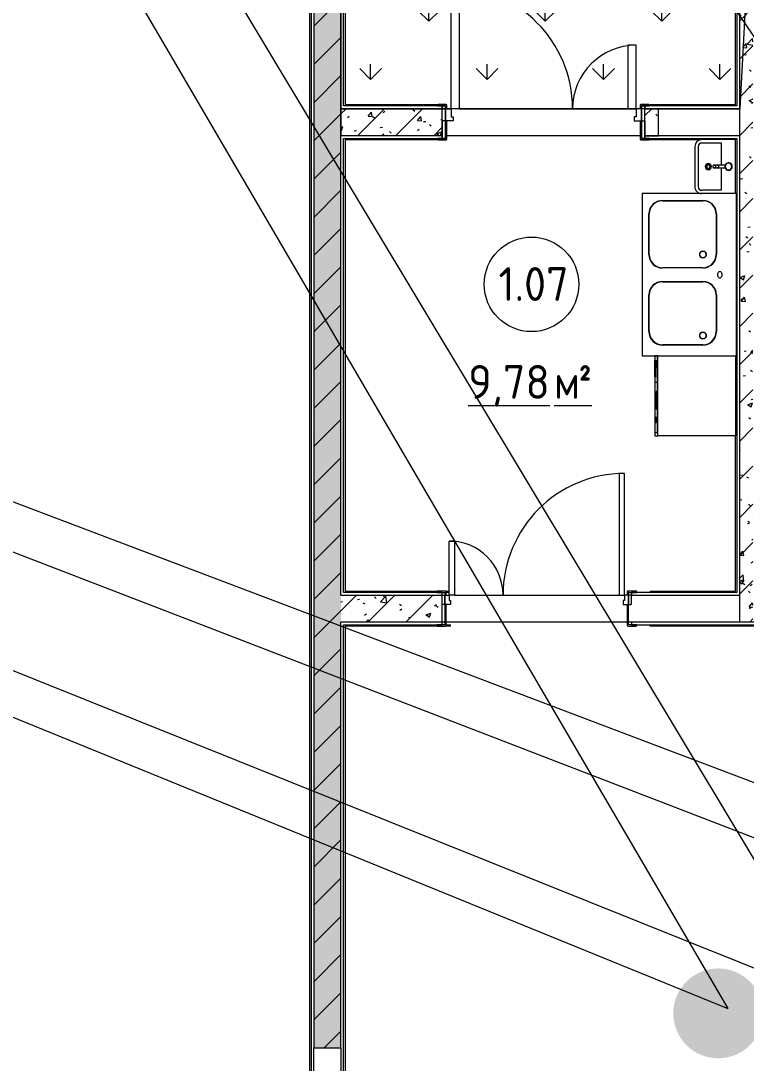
# Model space of a CAD drawing. Header units: millimetres. Extents: x -584918 to 2941280, y 3000189 to 4229862.
# Drawn here: x 178962 to 184332, y 3656666 to 3664381 of the extents above; entities that cross this region are included whole.
import ezdxf

# ---------------------------------------------------------------- set-up
doc = ezdxf.new("R2010")
doc.units = ezdxf.units.MM
doc.linetypes.add('ASVP_Невидимые', pattern=[5, 3, -2])
for name, color, linetype, lineweight in [('Двери', 7, 'Continuous', 0), ('Марки помещений', 7, 'Continuous', 0), ('Обобщенные модели', 7, 'Continuous', 0), ('Оборудование', 7, 'Continuous', 0), ('Перекрытие', 7, 'Continuous', 0), ('Сантехника', 7, 'Continuous', 0), ('Стены внутренние', 7, 'Continuous', 0), ('Стены несущие', 7, 'Continuous', 0), ('Стены отделка', 7, 'Continuous', 0), ('экспертиза ДУ', 1, 'Continuous', 0), ('экспертиза ДУ пояснения', 6, 'Continuous', 0), ('экспертиза условные обозначения', 1, 'Continuous', 0)]:
    doc.layers.add(name, color=color, linetype=linetype, lineweight=lineweight)
doc.styles.add('GOST Common_2', font='', dxfattribs={"height": 500})
doc.styles.add('GOST Common_3', font='', dxfattribs={"width": 0.9, "height": 500})
doc.styles.get('GOST Common_2').set_extended_font_data('GOST Common')
doc.styles.get('GOST Common_3').set_extended_font_data('GOST Common')
pattern_1 = [(45, (192051.36, 3643581.32), (-141.4214, 141.4214), [])]
pattern_2 = [(50, (192051.36, 3643581.32), (364.368, -31.8783), [38.1, -419.1]), (355, (192051.36, 3643581.3), (-70.486, 382.1133), [30.48, -335.28]), (100.451, (192081.73, 3643578.66), (293.885, 350.2334), [32.38, -356.18]), (46.184, (192051.36, 3643682.9), (542.1585, -84.086), [57.15, -628.65]), (96.636, (192096.54, 3643675.9), (474.805, 494.855), [48.57, -534.27]), (351.184, (192051.36, 3643682.9), (474.81, 494.85), [45.72, -502.92]), (21, (192102.16, 3643657.52), (303.2285, -204.5305), [38.1, -419.1]), (326, (192102.16, 3643657.5), (123.604, 368.376), [30.48, -335.28]), (71.451, (192127.43, 3643640.47), (426.834, 163.8427), [32.38, -356.18]), (37.5, (192051.36, 3643581.32), (6.17665, 169.11015), [16.764, -314.452, 16.764, -323.596, -336.55]), (37.5, (192051.36, 3643581.32), (6.17665, 169.11015), [-671.576, 16.764, -319.786]), (7.5, (192051.36, 3643581.32), (133.6389, 200.3615), [16.764, -177.292, 16.764, -306.832, -128.27]), (7.5, (192051.36, 3643581.32), (133.6389, 200.3615), [-517.652, 16.764, -111.506]), (327.5, (191938.08, 3643581.32), (271.1818, -11.45836), [16.764, -110.236, 16.764, -379.476, -525.78]), (327.5, (191938.08, 3643581.32), (271.1818, -11.45836), [-523.24, 16.764, -509.016]), (317.5, (191887.28, 3643581.32), (296.2585, 50.8528), [16.764, -148.336, 16.764, -246.38, -373.38]), (317.5, (191887.28, 3643581.32), (296.2585, 50.8528), [-428.244, 16.764, -356.616])]

# ---------------------------------------------------------------- blocks, each defined once
blk = doc.blocks.new('Посудомоечная машина - Miele Tumble Dryer  8827 WP-V101-АР Этаж 01')
at = {"layer": 'Оборудование', "color": 24, "true_color": 0xa52900}
for p, q in [((-293.9, 306), (297.5, 306)), ((297.5, 306), (297.5, -267.1)), ((297.5, -267.1), (-293.9, -267.1)), ((-293.9, -290), (-292.5, -290)), ((-292.5, -270.2), (-98.5, -270.2)), ((-292.5, -270.2), (-292.5, -271)), ((-98.5, -271), (-292.5, -271)), ((-292.5, -271), (-292.5, -290.4)), ((-292.5, -290.4), (-262.5, -290.4)), ((-262.5, -290.4), (-262.5, -286.3)), ((-262.5, -286.3), (-133.5, -286.3)), ((-262.5, -290), (-258.2, -290)), ((-258.2, -290), (-258.2, -286.3)), ((-137.8, -290), (-258.2, -290)), ((-257.9, -274.4), (-257.9, -277.1)), ((-252.2, -277.1), (-257.9, -277.1)), ((-252.2, -274.4), (-252.2, -277.1)), ((-249.7, -277.1), (-252.2, -277.1)), ((-247.3, -277.1), (-249.7, -277.1)), ((-247.3, -274.4), (-247.3, -277.1)), ((-242.3, -277.1), (-247.3, -277.1)), ((-242.3, -274.4), (-242.3, -277.1)), ((-241.5, -275.9), (-241.5, -277.1)), ((-239.5, -277.1), (-241.5, -277.1)), ((-239.5, -275.6), (-239.5, -277.1)), ((-236.7, -277.1), (-239.5, -277.1)), ((-236.7, -274.4), (-236.7, -277.1)), ((-236.1, -277.1), (-236.7, -277.1)), ((-236.1, -275.6), (-236.1, -277.1)), ((-236, -277.1), (-236, -275.9)), ((-235, -277.1), (-236, -277.1)), ((-234.5, -275.8), (-234.5, -277.1)), ((-234.5, -277.1), (-232.1, -277.1)), ((-232.1, -277.1), (-228.3, -277.1)), ((-229.1, -277.1), (-230.5, -277.1)), ((-230.5, -277.1), (-229.1, -277.1)), ((-229.6, -277.1), (-230.5, -277.1)), ((-230.5, -277.1), (-225, -277.1)), ((-227.6, -277.1), (-229.6, -277.1)), ((-225.2, -277.1), (-227.6, -277.1)), ((-225, -277.1), (-225, -275.8)), ((-223.7, -274.4), (-223.7, -277.1)), ((-218.1, -277.1), (-223.7, -277.1)), ((-218.1, -274.4), (-218.1, -277.1)), ((-217.1, -277.1), (-218.1, -277.1)), ((-216.1, -275.8), (-216.1, -277.1)), ((-216.1, -277.1), (-213.7, -277.1)), ((-213.7, -277.1), (-209.9, -277.1)), ((-210.7, -277.1), (-212.1, -277.1)), ((-212.1, -277.1), (-210.7, -277.1)), ((-211.2, -277.1), (-212.1, -277.1)), ((-212.1, -277.1), (-206.6, -277.1)), ((-209.3, -277.1), (-211.2, -277.1)), ((-206.8, -277.1), (-209.3, -277.1)), ((-206.6, -277.1), (-206.6, -275.8)), ((-137.8, -286.3), (-137.8, -290)), ((-137.8, -290), (-133.5, -290)), ((-133.5, -286.3), (-133.5, -290.4)), ((-133.5, -290.4), (-98.5, -290.4)), ((-98.5, -270.2), (-98.5, -271)), ((-98.5, -290.4), (-98.5, -271)), ((-98.5, -290), (-96.5, -290)), ((-96.5, -270.2), (273.4, -270.2)), ((-96.5, -270.2), (-96.5, -271)), ((273.4, -271), (-96.5, -271)), ((-96.5, -271), (-96.5, -290.4)), ((-96.5, -290.4), (169.9, -290.4)), ((-30.4, -277.8), (-30.4, -280)), ((-15.4, -275.5), (84.6, -275.5)), ((84.6, -277.7), (-15.4, -277.7)), ((-15.4, -282.3), (84.6, -282.3)), ((99.6, -280), (99.6, -277.8)), ((160.8, -281.4), (160.8, -287.9)), ((189.5, -290.4), (273.4, -290.4)), ((200.8, -287.9), (200.8, -281.4)), ((273.4, -271), (273.4, -270.2)), ((273.4, -290.4), (273.4, -271)), ((273.4, -290), (297.5, -290)), ((297.5, -290), (297.5, -267.1))]:
    blk.add_line(p, q, dxfattribs=at)
at = {"layer": 'Оборудование', "color": 24, "true_color": 0xa52900, "flags": 128}
for points in [[(-225, -277.1), (-225.1, -277.1), (-225.5, -277.1), (-226.1, -277.1), (-226.8, -277.1), (-227.7, -277.1), (-228.7, -277.1), (-229.8, -277.1), (-230.8, -277.1), (-231.8, -277.1), (-232.7, -277.1), (-233.5, -277.1), (-234, -277.1), (-234.4, -277.1), (-234.5, -277.1)], [(-206.6, -277.1), (-206.8, -277.1), (-207.1, -277.1), (-207.7, -277.1), (-208.4, -277.1), (-209.3, -277.1), (-210.3, -277.1), (-211.4, -277.1), (-212.4, -277.1), (-213.4, -277.1), (-214.3, -277.1), (-215.1, -277.1), (-215.7, -277.1), (-216, -277.1), (-216.1, -277.1)]]:
    blk.add_lwpolyline(points, dxfattribs=at)
at = {"layer": 'Оборудование', "color": 24, "true_color": 0xa52900}
for centre, major_axis, start_param, end_param in [((-15.4, -277.8), (15, 0), 1.570796, 3.665191), ((-15.4, -280), (15, 0), 1.570796, 4.712389), ((84.6, -277.8), (15, 0), 5.767114, 7.853982), ((84.6, -280), (15, 0), 4.712389, 7.853982), ((180.8, -281.4), (-20, 0), 3.141593, 6.283185), ((180.8, -281.4), (20, 0), 3.141593, 3.403392), ((180.8, -287.9), (-20, 0), 3.141593, 6.283185), ((180.8, -287.9), (20, 0), 3.141593, 6.283185), ((180.8, -281.4), (20, 0), 6.021386, 6.283185)]:
    blk.add_ellipse(centre, major_axis=major_axis, ratio=0.152123, start_param=start_param, end_param=end_param, dxfattribs=at)
blk = doc.blocks.new('VK_02_Мойка - Рукомойник-V119-АР Этаж 01')
at = {"layer": 'Сантехника', "color": 9, "true_color": 0xe1b7aa}
for p, q in [((-200, 0), (-200, -249)), ((200, 0), (-200, 0)), ((-175, -249), (-175, -105)), ((-175, -105), (-9.9, -105)), ((9.9, -105), (175, -105)), ((175, -105), (175, -249)), ((-149, -275), (149, -275)), ((-149, -300), (149, -300))]:
    blk.add_line(p, q, dxfattribs=at)
for centre, radius, start, end in [((-149, -249), 51, 180, 270), ((-149, -249), 26, 180, 270), ((149, -249), 26, 270, 360), ((149, -249), 51, 270, 360)]:
    blk.add_arc(centre, radius, start, end, dxfattribs=at)
blk = doc.blocks.new('МС_03-03_Смеситель_Однокрановый - МС_03-03_Смеситель_Однокрановый-V120-АР Этаж 01')
at = {"layer": 'Сантехника', "color": 253, "true_color": 0xaaaaaa}
for p, q in [((-10, -24.6), (-10, -74.6)), ((-10, -74.6), (-10, -94.6)), ((-10, -74.6), (-10, -80.8)), ((10, -74.6), (10, -24.6)), ((10, -94.6), (10, -74.6)), ((10, -80.8), (10, -74.6)), ((-10, -83.3), (-10, -98.3)), ((-10, -94.6), (-9.9, -94.6)), ((-10, -108.1), (-10, -109.9)), ((9.9, -94.6), (10, -94.6)), ((10, -98.3), (10, -83.3)), ((10, -109.9), (10, -108.1))]:
    blk.add_line(p, q, dxfattribs=at)
at = {"layer": 'Сантехника', "color": 253, "true_color": 0xaaaaaa, "flags": 128}
for points in [[(-10, -83.3), (-10, -82), (-10, -80.8)], [(-10, -80.8), (-10, -82), (-10, -83.3)], [(10, -94.6), (9.9, -94.6), (9.5, -94.6), (8.9, -94.6), (8.1, -94.6), (7.1, -94.6), (5.9, -94.6), (4.5, -94.6), (3.1, -94.6), (1.6, -94.6), (0, -94.6), (-1.6, -94.6), (-3.1, -94.6), (-4.5, -94.6), (-5.9, -94.6), (-7.1, -94.6), (-8.1, -94.6), (-8.9, -94.6), (-9.5, -94.6), (-9.9, -94.6), (-10, -94.6)], [(-10, -108.1), (-10, -104.4), (-10, -98.3)], [(-10, -98.3), (-10, -104.4), (-10, -108.1)], [(-8.1, -105.7), (-9.1, -107), (-9.8, -108.4), (-10, -109.9)], [(-10, -109.9), (-9.8, -111.5), (-9.1, -112.9), (-8.1, -114.2), (-6.7, -115.3), (-5, -116.2), (-3.1, -116.8), (-1, -117.2), (1, -117.2), (3.1, -116.8), (5, -116.2), (6.7, -115.3), (8.1, -114.2), (9.1, -112.9), (9.8, -111.5), (10, -109.9)], [(10, -109.9), (9.8, -108.4), (9.1, -107)], [(10, -80.8), (10, -82), (10, -83.3)], [(10, -83.3), (10, -82), (10, -80.8)], [(10, -98.3), (10, -104.4), (10, -108.1)], [(10, -108.1), (10, -104.4), (10, -98.3)]]:
    blk.add_lwpolyline(points, dxfattribs=at)
at = {"layer": 'Сантехника', "color": 253, "true_color": 0xaaaaaa}
for radius, start, end in [(27.5, 360, 180), (27.5, 161.97699, 180), (27.5, 180, 248.37036), (27.5, 180, 198.02301), (27.5, 145.68632, 156.68783), (24.5, 360, 180), (24.5, 180, 360), (27.5, 101.97687, 135), (27.5, 83.31186, 96.68768), (27.5, 45, 78.02279), (27.5, 23.3117, 36.68752), (27.5, 0, 18.02263), (27.5, 203.31217, 214.31368), (27.5, 225, 248.4991), (27.5, 291.62913, 360), (27.5, 291.5009, 315), (27.5, 323.31248, 336.6883), (27.5, 341.97737, 360)]:
    blk.add_arc((0, 0), radius, start, end, dxfattribs=at)
for points, knots in [([(10, -24.6), (9.8, -24.6), (9.5, -24.6), (9, -24.7), (8.6, -24.8), (8.4, -24.9), (8, -25), (7.4, -25.1), (6.7, -25.3), (6.2, -25.4), (5.9, -25.4), (5.4, -25.5), (4.7, -25.6), (3.7, -25.8), (2.6, -25.9), (0.8, -26), (-0.8, -26), (-2.5, -25.9), (-3.5, -25.8), (-4.4, -25.7), (-5, -25.6), (-5.5, -25.5), (-5.9, -25.4), (-6.2, -25.4), (-6.4, -25.3), (-6.6, -25.3), (-7, -25.2), (-7.5, -25.1), (-8, -25), (-8.3, -24.9), (-8.6, -24.8), (-8.8, -24.8), (-9.1, -24.7), (-9.4, -24.6), (-9.7, -24.6), (-9.9, -24.6), (-10, -24.6)], [-1, -1, -1, -1, -0.958333, -0.916667, -0.895833, -0.885417, -0.875, -0.833333, -0.791667, -0.78125, -0.770833, -0.75, -0.708333, -0.666667, -0.611111, -0.555556, -0.444444, -0.388889, -0.333333, -0.305556, -0.277778, -0.25, -0.236111, -0.222222, -0.215278, -0.208333, -0.194444, -0.166667, -0.138889, -0.125, -0.111111, -0.097222, -0.083333, -0.055556, -0.027778, 0, 0, 0, 0]), ([(-10, -74.6), (-10, -74.6), (-9.9, -74.6), (-9.5, -74.5), (-8.9, -74.5), (-8.1, -74.4), (-7.1, -74.4), (-5.5, -74.3), (-2.2, -74.2), (3.3, -74.2), (7.7, -74.4), (9.7, -74.5), (10, -74.6), (10, -74.6)], [0, 0, 0, 0, 0.05, 0.1, 0.15, 0.2, 0.25, 0.3, 0.4, 0.6, 0.8, 0.9, 1, 1, 1, 1])]:
    blk.add_open_spline(points, degree=3, knots=knots, dxfattribs=at)
blk = doc.blocks.new('МС_03-04_Сифон_Бутылочный - Для умывальника_Гофрированный выпуск_DN1-V121-АР Этаж 01')
at = {"layer": 'Сантехника', "color": 253, "true_color": 0xaaaaaa}
for radius, start, end in [(22.5, 0, 180), (22.5, 180, 0), (21.5, 72, 180), (21.5, 180, 288), (20, 158.285, 164.99162), (13.3, 0, 180), (13.3, 180, 0), (21.5, 0, 69.37244), (21.5, 290.62756, 360), (20, 15.00838, 21.715), (20, 195.00838, 201.715), (20, 338.285, 344.99162)]:
    blk.add_arc((0, 0), radius, start, end, dxfattribs=at)
blk = doc.blocks.new('VM_Ванная моечная 2-секционная - ГхШ 700х1200-V122-АР Этаж 01')
at = {"layer": 'Сантехника', "color": 9, "true_color": 0xe1b7aa}
for p, q in [((-600, -5), (-600, 0)), ((600, 0), (600, -5)), ((-600, -5), (-600, -700)), ((-600, -5), (600, -5)), ((600, -700), (600, -5)), ((-450, -150), (-150, -150)), ((-450, -152), (-150, -152)), ((150, -150), (420.7, -150)), ((150, -152), (420.7, -152)), ((-169.6, -234.9), (-158.2, -226.6)), ((-157.4, -226.2), (-142.6, -226.2)), ((-141.8, -226.6), (-130.4, -234.9)), ((430.4, -234.9), (441.8, -226.6)), ((442.6, -226.2), (457.4, -226.2)), ((458.2, -226.6), (469.6, -234.9)), ((-550, -550), (-550, -250)), ((-548, -550), (-548, -250)), ((-175, -250), (-170.4, -235.9)), ((-170.4, -264.1), (-175, -250)), ((-158.2, -273.4), (-169.6, -265.1)), ((-142.6, -273.8), (-157.4, -273.8)), ((-130.4, -265.1), (-141.8, -273.4)), ((-129.6, -235.9), (-125, -250)), ((-125, -250), (-129.6, -264.1)), ((-52, -250), (-52, -550)), ((-50, -250), (-50, -550)), ((50, -550), (50, -250)), ((52, -550), (52, -250)), ((425, -250), (429.6, -235.9)), ((429.6, -264.1), (425, -250)), ((441.8, -273.4), (430.4, -265.1)), ((457.4, -273.8), (442.6, -273.8)), ((469.6, -265.1), (458.2, -273.4)), ((470.4, -235.9), (475, -250)), ((475, -250), (470.4, -264.1)), ((518.7, -250), (518.7, -550)), ((520.7, -250), (520.7, -550)), ((-150, -648), (-450, -648)), ((-150, -650), (-450, -650)), ((420.7, -648), (150, -648)), ((420.7, -650), (150, -650)), ((-600, -700), (600, -700))]:
    blk.add_line(p, q, dxfattribs=at)
at = {"layer": 'Сантехника', "color": 9, "true_color": 0xe1b7aa, "flags": 128}
for points in [[(-25, -125), (-24.5, -122.1), (-23.1, -119.3), (-20.8, -116.7), (-17.7, -114.4), (-13.9, -112.5), (-9.6, -111.1), (-4.9, -110.3), (0, -110), (4.9, -110.3), (9.6, -111.1), (13.9, -112.5), (17.7, -114.4), (20.8, -116.7), (23.1, -119.3), (24.5, -122.1), (25, -125)], [(25, -125), (24.5, -127.9), (23.1, -130.7), (20.8, -133.3), (17.7, -135.6), (13.9, -137.5), (9.6, -138.9), (4.9, -139.7), (0, -140), (-4.9, -139.7), (-9.6, -138.9), (-13.9, -137.5), (-17.7, -135.6), (-20.8, -133.3), (-23.1, -130.7), (-24.5, -127.9), (-25, -125)]]:
    blk.add_lwpolyline(points, dxfattribs=at)
at = {"layer": 'Сантехника', "color": 9, "true_color": 0xe1b7aa}
for centre, radius, start, end in [((-450, -250), 100, 90, 180), ((-450, -250), 98, 90, 180), ((-150, -250), 100, 360, 90), ((-150, -250), 98, 0, 90), ((150, -250), 100, 90, 180), ((150, -250), 98, 90, 180), ((420.7, -250), 100, 0, 90), ((420.7, -250), 98, 0, 90), ((-150, -250), 25, 0, 180), ((450, -250), 25, 0, 180), ((-150, -250), 25, 180, 360), ((450, -250), 25, 180, 360), ((-450, -550), 100, 180, 270), ((-450, -550), 98, 180, 270), ((-150, -550), 98, 270, 0), ((-150, -550), 100, 270, 0), ((150, -550), 100, 180, 270), ((150, -550), 98, 180, 270), ((420.7, -550), 100, 270, 0), ((420.7, -550), 98, 270, 0)]:
    blk.add_arc(centre, radius, start, end, dxfattribs=at)
blk = doc.blocks.new('ВК_Домодедово_rvt-1-АР Этаж 01')
at = {"layer": 'Оборудование', "color": 253, "lineweight": 9, "true_color": 0xaaaaaa, "rotation": 269.9999999999998}
blk.add_blockref('Посудомоечная машина - Miele Tumble Dryer  8827 WP-V101-АР Этаж 01', (-8105.1, 18026.4), dxfattribs=at)
at = {"layer": 'Сантехника', "color": 253, "lineweight": 9, "true_color": 0xaaaaaa}
for name, p, rotation in [('VK_02_Мойка - Рукомойник-V119-АР Этаж 01', (-7799.1, 19720.4), 269.9999999999999), ('МС_03-03_Смеситель_Однокрановый - МС_03-03_Смеситель_Однокрановый-V120-АР Этаж 01', (-7849.1, 19720.4), 269.9999999999999), ('VM_Ванная моечная 2-секционная - ГхШ 700х1200-V122-АР Этаж 01', (-7789.1, 18920.4), 270.0000000000005)]:
    blk.add_blockref(name, p, dxfattribs=dict(at, rotation=rotation))
blk.add_blockref('МС_03-04_Сифон_Бутылочный - Для умывальника_Гофрированный выпуск_DN1-V121-АР Этаж 01', (-7999.1, 19720.4), dxfattribs=at)
blk = doc.blocks.new('ASVP_ДверьПротивопожарнаяСтальная_2 полотна - EI15 1370х2000h_полотна_ Г Пр _1250 в свету_-7489020-АР Этаж 01')
at = {"layer": 'Двери', "lineweight": 18}
for p, q in [((-685, 1000), (-625, 1000)), ((-685, 100), (-685, 1000)), ((-625, 1000), (-625, 100)), ((685, 570), (625, 570)), ((625, 570), (625, 100)), ((685, 100), (685, 570)), ((-725, 100), (-685, 100)), ((-725, 10), (-725, 100)), ((-625, 100), (-685, 100)), ((-685, 100), (-685, 40)), ((625, 100), (685, 100)), ((725, 100), (685, 100)), ((685, 100), (685, 40)), ((725, 10), (725, 100)), ((-670, 10), (-725, 10)), ((-685, 40), (-670, 40)), ((-670, 40), (-670, 10)), ((685, 40), (670, 40)), ((670, 40), (670, 10)), ((670, 10), (725, 10))]:
    blk.add_line(p, q, dxfattribs=at)
at = {"layer": 'Двери', "linetype": 'ASVP_Невидимые', "lineweight": 18}
for p, q in [((-750, 100), (-725, 100)), ((-750, 10), (-750, 100)), ((-725, 100), (-725, 10)), ((750, 100), (725, 100)), ((725, 100), (725, 10)), ((750, 10), (750, 100)), ((-725, 10), (-750, 10)), ((725, 10), (750, 10))]:
    blk.add_line(p, q, dxfattribs=at)
at = {"layer": 'Двери'}
for centre, radius, start, end in [((-685, 100), 900, 360, 90), ((685, 100), 470, 90, 180)]:
    blk.add_arc(centre, radius, start, end, dxfattribs=at)
blk = doc.blocks.new('ASVP_ДверьДеревянная_2 полотна - Межкомнатная 1300х2000h_полотна_ Г Л _1220 в свету_-7189999-АР Этаж 01')
at = {"layer": 'Двери', "lineweight": 18}
for p, q in [((650, 1000), (610, 1000)), ((610, 1000), (610, 100)), ((650, 100), (650, 1000)), ((-650, 500), (-610, 500)), ((-650, 100), (-650, 500)), ((-610, 500), (-610, 100)), ((-680, 100), (-650, 100)), ((-680, 30), (-680, 100)), ((-610, 100), (-650, 100)), ((-650, 100), (-650, 60)), ((610, 100), (650, 100)), ((680, 100), (650, 100)), ((650, 100), (650, 60)), ((680, 30), (680, 100)), ((-640, 30), (-680, 30)), ((-650, 60), (-640, 60)), ((-640, 60), (-640, 30)), ((650, 60), (640, 60)), ((640, 60), (640, 30)), ((640, 30), (680, 30))]:
    blk.add_line(p, q, dxfattribs=at)
at = {"layer": 'Двери', "linetype": 'ASVP_Невидимые', "lineweight": 18}
for p, q in [((-700, 100), (-680, 100)), ((-700, 30), (-700, 100)), ((-680, 100), (-680, 30)), ((700, 100), (680, 100)), ((680, 100), (680, 30)), ((700, 30), (700, 100)), ((-680, 30), (-700, 30)), ((680, 30), (700, 30))]:
    blk.add_line(p, q, dxfattribs=at)
at = {"layer": 'Двери'}
for centre, radius, start, end in [((650, 100), 900, 90, 180), ((-650, 100), 400, 360, 90)]:
    blk.add_arc(centre, radius, start, end, dxfattribs=at)
blk = doc.blocks.new('ASVP_НАЛИЧНИК МДФ_Двери - Наличник дверной МДФ-V54-АР Этаж 01')
at = {"layer": 'Обобщенные модели'}
for p, q in [((-680, 150), (-680, -1)), ((-670, -5), (-670, 150)), ((670, 150), (670, -5)), ((680, -1), (680, 150)), ((-681, 0), (-740, 0)), ((-740, 0), (-740, -5)), ((-681, -1), (-681, 0)), ((740, 0), (681, 0)), ((681, 0), (681, -1)), ((740, -5), (740, 0)), ((-735, -10), (-675, -10)), ((-680, -1), (-681, -1)), ((675, -10), (735, -10)), ((681, -1), (680, -1))]:
    blk.add_line(p, q, dxfattribs=at)
for centre, start, end in [((-735, -5), 180, 270), ((-675, -5), 270, 360), ((675, -5), 180, 270), ((735, -5), 270, 360)]:
    blk.add_arc(centre, 5, start, end, dxfattribs=at)
blk = doc.blocks.new('ASVP_НАЛИЧНИК МДФ_Двери - Наличник дверной МДФ-7488626-АР Этаж 01')
at = {"layer": 'Обобщенные модели'}
for p, q in [((-681, 0), (-740, 0)), ((-740, 0), (-740, -5)), ((-681, -1), (-681, 0)), ((-680, 20), (-680, -1)), ((-670, -5), (-670, 20)), ((670, 20), (670, -5)), ((680, -1), (680, 20)), ((740, 0), (681, 0)), ((681, 0), (681, -1)), ((740, -5), (740, 0)), ((-735, -10), (-675, -10)), ((-680, -1), (-681, -1)), ((675, -10), (735, -10)), ((681, -1), (680, -1))]:
    blk.add_line(p, q, dxfattribs=at)
for centre, start, end in [((-735, -5), 180, 270), ((-675, -5), 270, 360), ((675, -5), 180, 270), ((735, -5), 270, 360)]:
    blk.add_arc(centre, 5, start, end, dxfattribs=at)
blk = doc.blocks.new('ASVP_ОТКОС_Оштукатуривание дверного откоса - Оштукатуривание дверного откоса-5741163-АР Этаж 01')
at = {"layer": 'Обобщенные модели'}
for p, q in [((-750, 130), (-750, 0)), ((-725, 0), (-725, 130)), ((725, 130), (725, 0)), ((750, 0), (750, 130)), ((-750, 0), (-725, 0)), ((725, 0), (750, 0))]:
    blk.add_line(p, q, dxfattribs=at)
blk = doc.blocks.new('ASVP_ОТКОС_Оштукатуривание дверного откоса - Оштукатуривание дверного откоса-5741164-АР Этаж 01')
at = {"layer": 'Обобщенные модели'}
for p, q in [((-750, 20), (-750, 0)), ((-750, 0), (-725, 0)), ((-725, 0), (-725, 20)), ((725, 20), (725, 0)), ((725, 0), (750, 0)), ((750, 0), (750, 20))]:
    blk.add_line(p, q, dxfattribs=at)
blk = doc.blocks.new('ASVP_НАЛИЧНИК МДФ_Двери - Наличник дверной МДФ-7489019-АР Этаж 01')
at = {"layer": 'Обобщенные модели'}
h = blk.add_hatch(dxfattribs=at)
h.set_pattern_fill('FP_42', color=256, style=0, pattern_type=2)
h.set_pattern_definition([(216.87, (9385.7, -19512.83), (1249.4985, 833.00223), [208.25, -1874.25]), (206.565, (9635.6, -19637.78), (-416.5007, -416.5004), [465.661, -465.661]), (198.435, (9635.6, -19846.03), (-832.9995, -416.50086), [263.418, -1053.671])])
h.paths.add_polyline_path([(723.1, -10), (780, -10), (783.5, -8.5), (785, -5), (785, 0), (725, 0), (725, 130), (715, 130), (715, -5), (716.5, -8.5), (720, -10)])
h.paths.add_polyline_path([(-750, -10), (-720, -10), (-716.5, -8.5), (-715, -5), (-715, 130), (-725, 130), (-726, 0), (-785, -1), (-785, -5), (-783.5, -8.5), (-780, -10), (-751.9, -10)])
for p, q in [((-725, 130), (-725, -1)), ((-715, -5), (-715, 130)), ((715, 130), (715, -5)), ((725, -1), (725, 130)), ((-726, 0), (-785, 0)), ((-785, 0), (-785, -5)), ((-726, -1), (-726, 0)), ((785, 0), (726, 0)), ((726, 0), (726, -1)), ((785, -5), (785, 0)), ((-780, -10), (-720, -10)), ((-725, -1), (-726, -1)), ((720, -10), (780, -10)), ((726, -1), (725, -1))]:
    blk.add_line(p, q, dxfattribs=at)
for centre, start, end in [((-780, -5), 180, 270), ((-720, -5), 270, 360), ((720, -5), 180, 270), ((780, -5), 270, 360)]:
    blk.add_arc(centre, 5, start, end, dxfattribs=at)
blk = doc.blocks.new('ASVP_НАЛИЧНИК МДФ_Двери - Наличник дверной МДФ-7489022-АР Этаж 01')
at = {"layer": 'Обобщенные модели'}
for p, q in [((-726, 0), (-785, 0)), ((-785, 0), (-785, -5)), ((-726, -1), (-726, 0)), ((-725, 20), (-725, -1)), ((-715, -5), (-715, 20)), ((715, 20), (715, -5)), ((725, -1), (725, 20)), ((785, 0), (726, 0)), ((726, 0), (726, -1)), ((785, -5), (785, 0)), ((-780, -10), (-720, -10)), ((-725, -1), (-726, -1)), ((720, -10), (780, -10)), ((726, -1), (725, -1))]:
    blk.add_line(p, q, dxfattribs=at)
for centre, start, end in [((-780, -5), 180, 270), ((-720, -5), 270, 360), ((720, -5), 180, 270), ((780, -5), 270, 360)]:
    blk.add_arc(centre, 5, start, end, dxfattribs=at)
blk = doc.blocks.new('ASVP_Марка_Помещение_ДваЗначения - Номер Площадь-685795-АР Этаж 01')
at = {"layer": 'Марки помещений'}
blk.add_circle((0, 0), 3.5, dxfattribs=at)

msp = doc.modelspace()

# ---------------------------------------------------------------- hatches: boundary and pattern name
at = {"layer": 'Стены внутренние'}
h = msp.add_hatch(dxfattribs=at)
h.set_pattern_fill('FP_1', color=256, style=0, pattern_type=2)
h.set_pattern_definition(pattern_1)
h.paths.add_polyline_path([(181281.096, 3656780.649), (181332.26, 3656780.649), (181332.26, 3665530.649), (181132.26, 3665530.649), (181132.26, 3656780.649), (181266.601, 3656780.649)])
h.paths.add_polyline_path([(181332.26, 3667030.649), (181332.26, 3668276.246), (181132.26, 3668356.843), (181132.26, 3668249.028), (181177.867, 3668230.649), (181132.26, 3668230.649), (181132.26, 3667030.649), (181242.26, 3667030.649)])
h = msp.add_hatch(dxfattribs=at)
h.set_pattern_fill('FP_2', color=256, style=0, pattern_type=2)
h.set_pattern_definition(pattern_2)
h.paths.add_polyline_path([(181281.096, 3656780.649), (181332.26, 3656780.649), (181332.26, 3665530.649), (181132.26, 3665530.649), (181132.26, 3656780.649), (181266.601, 3656780.649)])
h.paths.add_polyline_path([(181332.26, 3667030.649), (181332.26, 3668276.246), (181132.26, 3668356.843), (181132.26, 3668249.028), (181177.867, 3668230.649), (181132.26, 3668230.649), (181132.26, 3667030.649), (181242.26, 3667030.649)])
h = msp.add_hatch(dxfattribs=at)
h.set_pattern_fill('FP_1', color=256, style=0, pattern_type=2)
h.set_pattern_definition(pattern_1)
h.paths.add_polyline_path([(184282.26, 3659930.649), (184382.26, 3659930.649), (184382.26, 3664680.649), (184282.26, 3664680.649), (184282.26, 3660030.649)])
h.paths.add_polyline_path([(184379.291, 3665480.649), (184382.26, 3665480.649), (184382.26, 3665532.253), (184282.26, 3665532.253), (184282.26, 3665480.649), (184376.303, 3665480.649)])
h = msp.add_hatch(dxfattribs=at)
h.set_pattern_fill('FP_2', color=256, style=0, pattern_type=2)
h.set_pattern_definition(pattern_2)
h.paths.add_polyline_path([(184282.26, 3659930.649), (184382.26, 3659930.649), (184382.26, 3664680.649), (184282.26, 3664680.649), (184282.26, 3660030.649)])
h.paths.add_polyline_path([(184379.291, 3665480.649), (184382.26, 3665480.649), (184382.26, 3665532.253), (184282.26, 3665532.253), (184282.26, 3665480.649), (184376.303, 3665480.649)])
h = msp.add_hatch(dxfattribs=at)
h.set_pattern_fill('FP_1', color=256, style=0, pattern_type=2)
h.set_pattern_definition(pattern_1)
h.paths.add_polyline_path([(183682.26, 3663530.649), (183682.26, 3663730.649), (183582.26, 3663730.649), (183582.26, 3663530.649), (183651.419, 3663530.649)])
h.paths.add_polyline_path([(181332.26, 3663530.649), (182082.26, 3663530.649), (182082.26, 3663730.649), (181332.26, 3663730.649)])
h = msp.add_hatch(dxfattribs=at)
h.set_pattern_fill('FP_2', color=256, style=0, pattern_type=2)
h.set_pattern_definition(pattern_2)
h.paths.add_polyline_path([(183682.26, 3663530.649), (183682.26, 3663730.649), (183582.26, 3663730.649), (183582.26, 3663530.649), (183651.419, 3663530.649)])
h.paths.add_polyline_path([(181332.26, 3663530.649), (182082.26, 3663530.649), (182082.26, 3663730.649), (181332.26, 3663730.649)])
h = msp.add_hatch(dxfattribs=at)
h.set_pattern_fill('FP_1', color=256, style=0, pattern_type=2)
h.set_pattern_definition(pattern_1)
h.paths.add_polyline_path([(181352.26, 3659930.649), (182082.26, 3659930.649), (182082.26, 3660130.649), (181332.26, 3660130.649), (181332.26, 3659930.649), (181339.952, 3659930.649)])
h = msp.add_hatch(dxfattribs=at)
h.set_pattern_fill('FP_2', color=256, style=0, pattern_type=2)
h.set_pattern_definition(pattern_2)
h.paths.add_polyline_path([(181352.26, 3659930.649), (182082.26, 3659930.649), (182082.26, 3660130.649), (181332.26, 3660130.649), (181332.26, 3659930.649), (181339.952, 3659930.649)])
at = {"layer": 'экспертиза ДУ', "lineweight": 0}
h = msp.add_hatch(color=5, dxfattribs=at)
edge = h.paths.add_edge_path()
edge.add_arc((184125.199, 3657034.842), 332.544, 0, 360)
at = {"layer": 'экспертиза условные обозначения'}
h = msp.add_hatch(dxfattribs=at)
h.set_pattern_fill('GRASS', color=6, scale=24)
h.set_pattern_definition([(90, (167757.9, 3538078.35), (-431.0523, 431.0523), [114.3, -747.8046]), (45, (167757.9, 3538078.35), (-431.0523, 431.0523), [114.3, -495.3]), (135, (167757.9, 3538078.35), (-431.0523, -431.0523), [114.3, -495.3])])
edge = h.paths.add_edge_path()
edge.add_line((171228.802, 3674504.925), (175959.148, 3672598.666))
edge.add_line((175959.148, 3672598.666), (177304.743, 3675937.734))
edge.add_line((177304.743, 3675937.734), (185745.165, 3672536.37))
edge.add_line((185745.165, 3672536.37), (184399.57, 3669197.302))
edge.add_line((184399.57, 3669197.302), (187667.42, 3667880.407))
edge.add_line((187667.42, 3667880.407), (189454.548, 3667160.221))
edge.add_line((189454.548, 3667160.221), (188744.373, 3665397.935))
edge.add_line((188744.373, 3665397.935), (185826.825, 3666573.664))
edge.add_arc((185436.338, 3665596.839), 1051.983, 68.2109102, 179.8403907)
edge.add_line((184384.359, 3665599.769), (184284.359, 3663730.649))
edge.add_line((184284.359, 3663730.649), (181334.359, 3663730.649))
edge.add_line((181334.359, 3663730.649), (181334.359, 3668384.06))
edge.add_line((181334.359, 3668384.06), (172880.972, 3671790.649))
edge.add_line((172880.972, 3671790.649), (170534.359, 3671790.649))
edge.add_line((170534.359, 3671790.649), (170534.359, 3672781.679))
edge.add_line((170534.359, 3672781.679), (171228.802, 3674504.925))

# ---------------------------------------------------------------- linework, layer by layer
at = {"layer": 'Перекрытие'}
for p, q in [((182207.26, 3663730.649), (183457.26, 3663730.649)), ((183547.26, 3663530.649), (182117.26, 3663530.649)), ((182172.26, 3660130.649), (183392.26, 3660130.649)), ((182102.26, 3659930.649), (182082.26, 3659930.649)), ((183452.26, 3659930.649), (182112.26, 3659930.649)), ((183482.26, 3659930.649), (183462.26, 3659930.649))]:
    msp.add_line(p, q, dxfattribs=at)
at = {"layer": 'Стены внутренние'}
for p, q in [((181362.26, 3665530.649), (181362.26, 3663760.649)), ((181102.26, 3656560.649), (181102.26, 3665300.649)), ((184252.26, 3663760.649), (184252.26, 3664645.649)), ((181362.26, 3663760.649), (182047.26, 3663760.649)), ((182047.26, 3663760.649), (182047.26, 3663755.649)), ((183622.26, 3663760.649), (184252.26, 3663760.649)), ((183622.26, 3663760.649), (183622.26, 3663750.649)), ((181362.26, 3663500.649), (181362.26, 3660160.649)), ((182047.26, 3663500.649), (181362.26, 3663500.649)), ((182047.26, 3663500.649), (182047.26, 3663505.649)), ((183998.133, 3663500.649), (183612.26, 3663500.649)), ((184252.26, 3660160.649), (184252.26, 3661310.223)), ((181362.26, 3660160.649), (182047.26, 3660160.649)), ((182107.26, 3660160.649), (182132.26, 3660160.649)), ((182132.26, 3660150.649), (182112.26, 3660150.649)), ((183622.26, 3660160.649), (184252.26, 3660160.649)), ((183622.26, 3660160.649), (183622.26, 3660150.649)), ((182047.26, 3659900.649), (181362.26, 3659900.649)), ((181362.26, 3659900.649), (181362.26, 3651160.649)), ((182142.26, 3659900.649), (182107.26, 3659900.649)), ((182112.26, 3659910.649), (182142.26, 3659910.649)), ((182142.26, 3659900.649), (182142.26, 3659910.649)), ((183622.26, 3659900.649), (183622.26, 3659910.649)), ((185892.26, 3659900.649), (183622.26, 3659900.649))]:
    msp.add_line(p, q, dxfattribs=at)
at = {"layer": 'Стены несущие'}
for p, q in [((181332.26, 3660130.649), (181332.26, 3665530.649)), ((181132.26, 3665330.649), (181132.26, 3656780.649)), ((184282.26, 3664680.649), (184282.26, 3659930.649)), ((181332.26, 3663730.649), (181332.26, 3663530.649)), ((181332.26, 3663730.649), (182082.26, 3663730.649)), ((183682.26, 3663730.649), (183582.26, 3663730.649)), ((183682.26, 3663530.649), (183682.26, 3663730.649)), ((182082.26, 3663530.649), (182082.26, 3663640.649)), ((183582.26, 3663640.649), (183582.26, 3663530.649)), ((182082.26, 3663530.649), (181332.26, 3663530.649)), ((183582.26, 3663530.649), (183682.26, 3663530.649)), ((181332.26, 3660130.649), (182082.26, 3660130.649)), ((182082.26, 3659930.649), (182082.26, 3660060.649)), ((182082.26, 3659930.649), (181332.26, 3659930.649)), ((181332.26, 3656780.649), (181332.26, 3659930.649)), ((185932.26, 3659930.649), (184282.26, 3659930.649)), ((181132.26, 3656780.649), (181332.26, 3656780.649))]:
    msp.add_line(p, q, dxfattribs=at)
at = {"layer": 'Стены отделка'}
for p, q in [((181352.26, 3663750.649), (181352.26, 3665530.649)), ((181112.26, 3665310.649), (181112.26, 3656550.649)), ((184262.26, 3664680.649), (184262.26, 3663750.649)), ((181332.26, 3663730.649), (181332.26, 3663730.649)), ((182082.26, 3663750.649), (181352.26, 3663750.649)), ((182082.26, 3663730.649), (182082.26, 3663750.649)), ((184262.26, 3663750.649), (183582.26, 3663750.649)), ((183582.26, 3663750.649), (183582.26, 3663730.649)), ((183582.26, 3663730.649), (184282.26, 3663730.649)), ((181352.26, 3660150.649), (181352.26, 3663510.649)), ((181352.26, 3663510.649), (182082.26, 3663510.649)), ((182082.26, 3663510.649), (182082.26, 3663530.649)), ((184282.26, 3663530.649), (183582.26, 3663530.649)), ((183582.26, 3663530.649), (183582.26, 3663510.649)), ((183582.26, 3663510.649), (184262.26, 3663510.649)), ((184262.26, 3663510.649), (184262.26, 3660150.649)), ((182082.26, 3660150.649), (181352.26, 3660150.649)), ((182082.26, 3660130.649), (182082.26, 3660150.649)), ((183482.26, 3660150.649), (183482.26, 3660130.649)), ((184262.26, 3660150.649), (183482.26, 3660150.649)), ((181332.26, 3660130.649), (181332.26, 3660130.649)), ((183482.26, 3660130.649), (184282.26, 3660130.649)), ((182082.26, 3659910.649), (182082.26, 3659930.649)), ((184282.26, 3659930.649), (183482.26, 3659930.649)), ((183482.26, 3659930.649), (183482.26, 3659910.649)), ((181352.26, 3659910.649), (182082.26, 3659910.649)), ((181352.26, 3651150.649), (181352.26, 3659910.649)), ((183482.26, 3659910.649), (185932.26, 3659910.649)), ((181132.26, 3656530.649), (181132.26, 3656780.649)), ((181332.26, 3656780.649), (181332.26, 3651130.649))]:
    msp.add_line(p, q, dxfattribs=at)
at = {"layer": 'экспертиза ДУ', "elevation": 0}
msp.add_lwpolyline([(123227.279, 3681908.128), (184197.126, 3657070.823)], dxfattribs=at)
at = {"layer": 'экспертиза ДУ'}
for points in [[(185031.26, 3657113.588), (123227.279, 3681908.128)], [(123227.279, 3681908.128), (189847.897, 3656232.574)], [(190835.323, 3656300.188), (123227.279, 3681908.128)]]:
    msp.add_lwpolyline(points, dxfattribs=at)
at = {"layer": 'экспертиза ДУ пояснения', "elevation": 0}
msp.add_lwpolyline([(152813.643, 3710722.104), (184197.126, 3657070.823)], dxfattribs=at)
at = {"layer": 'экспертиза ДУ пояснения'}
for points in [[(185031.26, 3657113.588), (152813.643, 3710722.104)], [(152813.643, 3710722.104), (189847.897, 3656232.574)]]:
    msp.add_lwpolyline(points, dxfattribs=at)
at = {"layer": 'экспертиза условные обозначения', "color": 6}
msp.add_lwpolyline([(171228.802, 3674504.925), (175959.148, 3672598.666), (177304.743, 3675937.734), (185745.165, 3672536.37), (184399.57, 3669197.302), (187667.42, 3667880.407), (189454.548, 3667160.221), (188744.373, 3665397.935), (185826.825, 3666573.664, 0.52963745), (184384.359, 3665599.769), (184284.359, 3663730.649), (181334.359, 3663730.649), (181334.359, 3668384.06), (172880.972, 3671790.649), (170534.359, 3671790.649), (170534.359, 3672781.679), (171228.802, 3674504.925)], format="xyb", dxfattribs=at)

# ---------------------------------------------------------------- block references
msp.add_blockref('ВК_Домодедово_rvt-1-АР Этаж 01', (192051.361, 3643581.316))
at = {"layer": 'Двери'}
for name, p in [('ASVP_ДверьПротивопожарнаяСтальная_2 полотна - EI15 1370х2000h_полотна_ Г Пр _1250 в свету_-7489020-АР Этаж 01', (182832.26, 3663630.649)), ('ASVP_ДверьДеревянная_2 полотна - Межкомнатная 1300х2000h_полотна_ Г Л _1220 в свету_-7189999-АР Этаж 01', (182782.26, 3660030.649))]:
    msp.add_blockref(name, p, dxfattribs=at)
at = {"layer": 'Марки помещений', "xscale": 99.99999999999993, "yscale": 99.99999999999993, "zscale": 99.99999999999993}
msp.add_blockref('ASVP_Марка_Помещение_ДваЗначения - Номер Площадь-685795-АР Этаж 01', (182743.055, 3662430.258), dxfattribs=at)
at = {"layer": 'Обобщенные модели', "rotation": 180}
for name, p in [('ASVP_НАЛИЧНИК МДФ_Двери - Наличник дверной МДФ-7489022-АР Этаж 01', (182832.26, 3663750.649)), ('ASVP_ОТКОС_Оштукатуривание дверного откоса - Оштукатуривание дверного откоса-5741164-АР Этаж 01', (182832.26, 3663750.649)), ('ASVP_НАЛИЧНИК МДФ_Двери - Наличник дверной МДФ-7488626-АР Этаж 01', (182782.26, 3660150.649))]:
    msp.add_blockref(name, p, dxfattribs=at)
at = {"layer": 'Обобщенные модели'}
for name, p in [('ASVP_НАЛИЧНИК МДФ_Двери - Наличник дверной МДФ-7489019-АР Этаж 01', (182832.26, 3663510.649)), ('ASVP_ОТКОС_Оштукатуривание дверного откоса - Оштукатуривание дверного откоса-5741163-АР Этаж 01', (182832.26, 3663510.649)), ('ASVP_НАЛИЧНИК МДФ_Двери - Наличник дверной МДФ-V54-АР Этаж 01', (182782.26, 3659910.649))]:
    msp.add_blockref(name, p, dxfattribs=at)

# ---------------------------------------------------------------- texts
at = {"layer": 'Марки помещений', "char_height": 250, "attachment_point": 1}
for s, insert, width, style in [('1.07', (182498.248, 3662557.983), 606.07575, 'GOST Common_2'), ('\\L9,78 ', (182274.162, 3661833.453), 772.02506, 'GOST Common_2'), ('\\L\\fGOST Common|b0|i0|c238|p34|;\\W.9;\\L²', (183089.74, 3661833.453), 165.94931, 'GOST Common_3'), ('\\L\\fGOST Common|b0|i0|c204|p34|;\\W.9;\\Lм', (182911.146, 3661833.453), 216.45562, 'GOST Common_2')]:
    msp.add_mtext(s, dxfattribs=dict(at, insert=insert, width=width, style=style))

doc.saveas('drawing.dxf')
